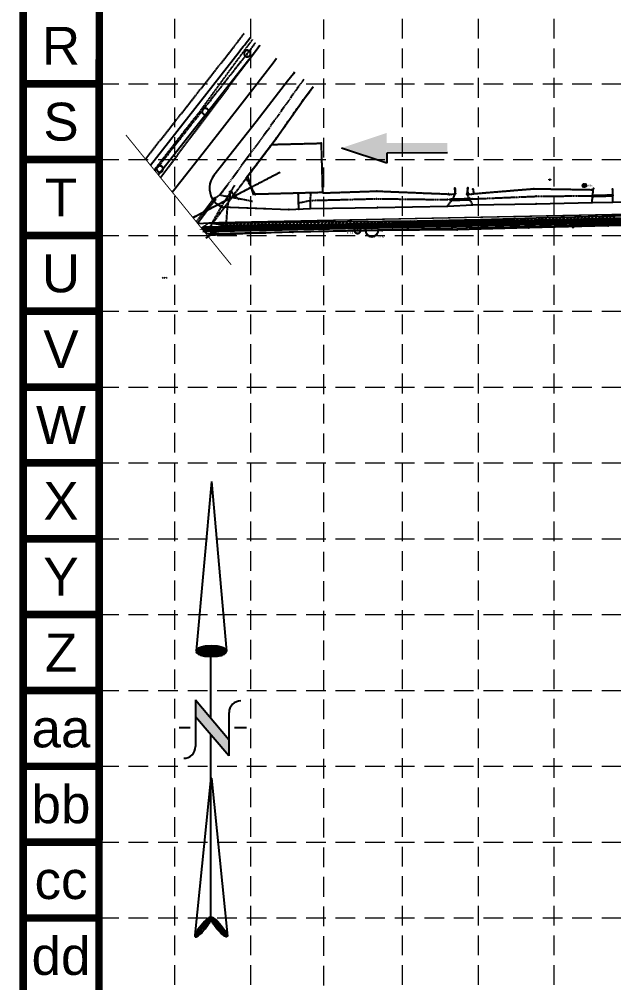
# Model space of a CAD drawing. Header units: inches. Extents: x 2601969 to 2606902, y 7033682 to 7036768.
# Drawn here: x 2601969 to 2602572, y 7034390 to 7035367 of the extents above; entities that cross this region are included whole.
import ezdxf
from ezdxf.enums import TextEntityAlignment as Align

# ---------------------------------------------------------------- set-up
doc = ezdxf.new("R2010")
doc.units = ezdxf.units.IN
doc.header["$MEASUREMENT"] = 0
for name, pattern in [('CREEK', [1.2, 1, -0.05, 0, -0.05, 0, -0.05, 0, -0.05]), ('DASHED', [0.8, 0.75, -0.05]), ('HIDDEN', [0.375, 0.25, -0.125]), ('PHANTOM', [2.1, 1.75, -0.05, 0.1, -0.05, 0.1, -0.05]), ('SCREEK', [1.04, 0.9, -0.035, 0, -0.035, 0, -0.035, 0, -0.035])]:
    doc.linetypes.add(name, pattern=pattern)
for name, color, linetype in [('ARROWS', 252, 'Continuous'), ('BASE', 7, 'Continuous'), ('CREEK', 170, 'CREEK'), ('DITCH', 7, 'SCREEK'), ('EASPH-PVMT', 7, 'Continuous'), ('EESMT', 7, 'DASHED'), ('EGAS', 50, 'DASHED'), ('EPVMT', 8, 'DASHED'), ('ESS', 7, 'DASHED'), ('ETEL', 33, 'DASHED'), ('EWAT', 150, 'DASHED'), ('EXSTSEW', 5, 'DASHED'), ('FENCE', 242, 'DASHED'), ('FTB', 202, 'DASHED'), ('GRID', 254, 'HIDDEN'), ('HATCH', 10, 'Continuous'), ('LIMITS OF DISTURBANCE', 1, 'HIDDEN'), ('NARROW', 7, 'Continuous'), ('PWAT', 4, 'Continuous'), ('ROW', 252, 'PHANTOM'), ('SILT FENCE', 200, 'Continuous'), ('TREE', 250, 'Continuous'), ('TREET', 250, 'Continuous'), ('TREETEXT', 7, 'Continuous'), ('TREETXT', 7, 'Continuous')]:
    doc.layers.add(name, color=color, linetype=linetype)
doc.styles.get("Standard").update_dxf_attribs({"font": 'ARIAL.TTF'})
doc.styles.add('UTIL', font='romans.shx', dxfattribs={"width": 0.9})
doc.linetypes.add('12IN-W', pattern='A,0.8,-0.05,0.8,-0.05,0.8,-0.1,["12%%34 W",UTIL,S=0.08,R=0,X=-0.1,Y=-0.04],-0.29', length=2.89)
doc.linetypes.add('16IN-W', pattern='A,0.8,-0.05,0.8,-0.05,0.8,-0.1,["16%%34 W",UTIL,S=0.08,R=0,X=-0.1,Y=-0.04],-0.29', length=2.89)
doc.linetypes.add('8IN-W', pattern='A,0.8,-0.05,0.8,-0.05,0.8,-0.125,["8%%34 W",UTIL,S=0.08,R=0,X=-0.1,Y=-0.04],-0.22', length=2.845)
doc.linetypes.add('ASPH-E', pattern='A,0.45,-0.05,0.9,[138,ltypeshp.shx,S=0.013,R=0,X=0,Y=0],0.45', length=1.85)
doc.linetypes.add('ASPH-E2', pattern='A,0.45,-0.05,0.9,[138,ltypeshp.shx,S=-0.013,R=0,X=0,Y=0],0.45', length=1.85)
doc.linetypes.add('BARBWIRE_1', pattern='A,1,-0.1,["X",Standard,S=0.075,R=0,X=-0.025,Y=-0.0375],-0.1', length=1.2)
doc.linetypes.add('BWF', pattern='A,0.9,-0.05,[135,ltypeshp.shx,S=0.03,R=0,X=0,Y=0],-0.05', length=1)
doc.linetypes.add('GAS', pattern='A,0.8,-0.05,0.8,-0.05,0.8,-0.12,["GAS",UTIL,S=0.08,R=0,X=-0.1,Y=-0.04],-0.15', length=2.77)
doc.linetypes.add('SLOPE2', pattern='A,0.65,-0.05,0.65,[139,ltypeshp.shx,S=-0.025,R=0,X=0,Y=0],0.025', length=1.375)

# ---------------------------------------------------------------- blocks, each defined once
blk = doc.blocks.new('treet')
at = {"layer": 'TREET', "const_width": 0.5}
blk.add_lwpolyline([(-0.25, 0, 1), (0.25, 0, 1)], format="xyb", close=True, dxfattribs=at)
blk = doc.blocks.new('North Arrow')
at = {"layer": 'NARROW'}
for p, q in [((32.43, 3.06), (32.43, 4.63)), ((0, 0), (22.36, 2)), ((28.77, -2.09), (34.02, 2.32)), ((36.18, 2.33), (30.46, 2.33)), ((36.16, 2.32), (31.04, -2.09)), ((39.1, 0.01), (59.96, 2.11)), ((0, 0), (22.33, -2.02)), ((31.2, -0.05), (21.66, -0.05)), ((21.66, -0.05), (21.66, -0.05)), ((57.45, -0.05), (33.41, -0.05)), ((59.83, -2.14), (39.04, -0.01)), ((57.69, -0.03), (57.77, -0.01)), ((57.77, -0.05), (57.69, -0.03)), ((28.77, -2.09), (34.95, -2.09)), ((32.43, -4.26), (32.43, -2.8))]:
    blk.add_line(p, q, dxfattribs=at)
blk.add_lwpolyline([(22.36, -2.03), (22.59, -1.93, 0.091577), (22.87, -1.44, 0.048306), (23.03, -0.75), (23.07, -0.01), (23.01, 0.82, 0.048306), (22.87, 1.42, 0.091577), (22.59, 1.91), (22.36, 2.01), (22.14, 1.91, 0.091577), (21.86, 1.42, 0.048306), (21.72, 0.82), (21.66, -0.01), (21.72, -0.83, 0.048306), (21.86, -1.44, 0.091577), (22.14, -1.93)], format="xyb", close=True, dxfattribs=at)
for points in [[(57.46, -0.03), (57.44, 0.08, -0.066818), (57.67, 0.47, -0.03073), (58.01, 0.84), (58.52, 1.29), (59.07, 1.7, -0.03073), (59.5, 1.95, -0.066818), (59.93, 2.1), (60.04, 2.06)], [(60.04, 2.06), (60.05, 1.95, -0.066818), (59.82, 1.56, -0.03073), (59.43, 1.14), (58.97, 0.74), (58.42, 0.33, -0.03073), (57.99, 0.08, -0.036692), (57.76, -0.02)], [(57.46, -0.04), (57.44, -0.15, 0.066818), (57.67, -0.54, 0.03073), (58.01, -0.9), (58.52, -1.36), (59.07, -1.77, 0.03073), (59.5, -2.02, 0.066818), (59.93, -2.17), (60.04, -2.13)], [(60.04, -2.13), (60.05, -2.01, 0.066818), (59.82, -1.63, 0.03073), (59.43, -1.2), (58.97, -0.8), (58.42, -0.4, 0.03073), (57.99, -0.15, 0.036692), (57.76, -0.05)]]:
    blk.add_lwpolyline(points, format="xyb", dxfattribs=at)
for centre, start, end in [((30.46, 3.86), 178.8769, 270), ((34.95, -3.62), 358.8769, 90)]:
    blk.add_arc(centre, 1.53, start, end, dxfattribs=at)
for points in [[(23.07, -0.05), (21.72, 0.82), (23.02, 0.75), (21.85, 1.42)], [(23.02, 0.75), (21.85, 1.42), (22.87, 1.44), (22.14, 1.91)], [(22.87, 1.44), (22.14, 1.91), (22.59, 1.91), (22.36, 2)], [(31.05, -2.09), (36.15, 2.36), (28.75, -2.06), (34.01, 2.36)], [(58.26, 1.07), (58.73, 0.57), (58.52, 1.3), (59.05, 0.81)], [(58.52, 1.3), (59.05, 0.81), (58.7, 1.42), (59.26, 0.99)], [(59.26, 1), (58.69, 1.42), (59.45, 1.15), (59, 1.65)], [(59.45, 1.15), (59, 1.65), (59.62, 1.34), (59.28, 1.82)], [(59.62, 1.34), (59.28, 1.82), (59.81, 1.55), (59.49, 1.95)], [(59.81, 1.55), (59.49, 1.95), (59.93, 1.73), (59.69, 2.04)], [(59.93, 1.73), (59.69, 2.04), (60.05, 1.94), (59.93, 2.1)], [(60.05, 1.94), (59.93, 2.1), (60.04, 2.06)], [(23.03, -0.76), (21.67, -0.05), (23.07, -0.05), (21.72, 0.82)], [(57.44, 0.08), (57.7, -0.01), (57.5, 0.21), (57.77, -0.01)], [(57.45, -0.04), (57.69, -0.02), (57.44, 0.08), (57.7, -0.01)], [(57.5, 0.21), (57.77, -0.01), (57.6, 0.39), (57.94, 0.06)], [(57.6, 0.39), (57.94, 0.06), (57.68, 0.5), (58.07, 0.13)], [(57.68, 0.5), (58.07, 0.13), (57.84, 0.66), (58.29, 0.26)], [(57.84, 0.66), (58.29, 0.26), (58.03, 0.86), (58.52, 0.41)], [(58.03, 0.86), (58.52, 0.41), (58.26, 1.07), (58.73, 0.57)], [(22.87, -1.44), (21.72, -0.87), (23.03, -0.76), (21.67, -0.05)], [(22.58, -1.93), (21.86, -1.45), (22.87, -1.44), (21.72, -0.87)], [(57.44, -0.14), (57.69, -0.02), (57.45, -0.04), (57.69, -0.02)], [(57.46, -0.19), (57.7, -0.03), (57.44, -0.14), (57.69, -0.02)], [(57.53, -0.33), (57.76, -0.05), (57.46, -0.19), (57.7, -0.03)], [(57.63, -0.48), (57.9, -0.1), (57.53, -0.33), (57.76, -0.05)], [(57.78, -0.66), (58.09, -0.2), (57.63, -0.48), (57.9, -0.1)], [(57.97, -0.87), (58.34, -0.35), (57.78, -0.66), (58.09, -0.2)], [(58.24, -1.11), (58.61, -0.54), (57.97, -0.87), (58.34, -0.35)], [(58.61, -1.43), (58.93, -0.77), (58.24, -1.11), (58.61, -0.54)], [(58.91, -1.64), (59.2, -1), (58.61, -1.43), (58.93, -0.77)], [(59.12, -1.79), (59.57, -1.36), (58.92, -1.65), (59.2, -1.01)], [(59.54, -1.32), (59.41, -1.18), (59.21, -1.01)], [(22.36, -2.01), (22.14, -1.93), (22.58, -1.93), (21.86, -1.45)], [(59.35, -1.93), (59.81, -1.62), (59.12, -1.79), (59.57, -1.36)], [(59.58, -2.05), (59.93, -1.79), (59.35, -1.93), (59.81, -1.62)], [(59.78, -2.13), (60.05, -2.01), (59.58, -2.05), (59.93, -1.79)], [(59.92, -2.17), (60.04, -2.13), (59.78, -2.13), (60.05, -2.01)]]:
    blk.add_solid(points, dxfattribs=at)
blk = doc.blocks.new('A$C33723172')
at = {"layer": 'ARROWS', "color": 7}
for p, q in [((11.14, 24.49), (5.46, 10.23)), ((5.46, 10.23), (7.83, 9.28)), ((7.83, 9.28), (0, 0))]:
    blk.add_line(p, q, dxfattribs=at)
for points in [[(11.14, 24.49), (8.77, 25.44), (5.46, 10.23), (3.08, 11.17)], [(0.7, 12.12), (7.83, 9.28), (0, 0), (7.83, 9.28)]]:
    blk.add_solid(points, dxfattribs=at)

msp = doc.modelspace()

# ---------------------------------------------------------------- linework, layer by layer
at = {"color": 4}
for p, q in [((2602241.1, 7035154.51), (2602241.06, 7035156.51)), ((2602341.08, 7035156.64), (2602341.04, 7035158.64)), ((2602441.06, 7035158.76), (2602441.02, 7035160.76)), ((2602529.66, 7035156.91), (2602528.66, 7035156.91)), ((2602528.86, 7035160.88), (2602528.84, 7035162.38)), ((2602528.89, 7035159.13), (2602531.89, 7035159.18)), ((2602529.63, 7035160.15), (2602531.12, 7035160.17)), ((2602530.41, 7035156.16), (2602530.41, 7035155.16)), ((2602531.16, 7035156.91), (2602532.16, 7035156.91)), ((2602531.86, 7035160.93), (2602531.84, 7035162.43)), ((2602531.88, 7035159.93), (2602531.9, 7035158.43)), ((2602541.04, 7035160.88), (2602540.99, 7035162.88)), ((2602165.3, 7035149.1), (2602164.3, 7035149.1)), ((2602164.5, 7035153.08), (2602164.48, 7035154.58)), ((2602164.53, 7035151.33), (2602167.53, 7035151.38)), ((2602165.26, 7035152.34), (2602166.76, 7035152.36)), ((2602166.05, 7035148.35), (2602166.05, 7035147.35)), ((2602166.8, 7035149.1), (2602167.8, 7035149.1)), ((2602167.5, 7035153.13), (2602167.48, 7035154.63)), ((2602167.52, 7035152.13), (2602167.54, 7035150.63)), ((2602114.99, 7035105.14), (2602114.06, 7035103.96)), ((2602117.22, 7035104.34), (2602116.04, 7035105.27)), ((2602118.89, 7035105.25), (2602117.96, 7035104.07))]:
    msp.add_line(p, q, dxfattribs=at)
for p, q in [((2602529.66, 7035156.91), (2602528.66, 7035156.91)), ((2602528.86, 7035160.88), (2602528.84, 7035162.38)), ((2602528.89, 7035159.13), (2602531.89, 7035159.18)), ((2602529.63, 7035160.15), (2602531.12, 7035160.17)), ((2602530.41, 7035156.16), (2602530.41, 7035155.16)), ((2602531.16, 7035156.91), (2602532.16, 7035156.91)), ((2602531.86, 7035160.93), (2602531.84, 7035162.43)), ((2602531.88, 7035159.93), (2602531.9, 7035158.43)), ((2602165.3, 7035149.1), (2602164.3, 7035149.1)), ((2602164.5, 7035153.08), (2602164.48, 7035154.58)), ((2602164.53, 7035151.33), (2602167.53, 7035151.38)), ((2602165.26, 7035152.34), (2602166.76, 7035152.36)), ((2602166.05, 7035148.35), (2602166.05, 7035147.35)), ((2602166.8, 7035149.1), (2602167.8, 7035149.1)), ((2602167.5, 7035153.13), (2602167.48, 7035154.63)), ((2602167.52, 7035152.13), (2602167.54, 7035150.63))]:
    msp.add_line(p, q)
at = {"const_width": 1}
msp.add_lwpolyline([(2602077.27, 7035249.69), (2602184, 7035118.04)], dxfattribs=at)
at = {"color": 4, "const_width": 0.75}
for points in [[(2602530.41, 7035157.28, 1), (2602530.41, 7035156.53, 1)], [(2602166.05, 7035149.48, 1), (2602166.05, 7035148.73, 1)]]:
    msp.add_lwpolyline(points, format="xyb", close=True, dxfattribs=at)
at = {"const_width": 0.75}
for points in [[(2602530.41, 7035157.28, 1), (2602530.41, 7035156.53, 1)], [(2602166.05, 7035149.48, 1), (2602166.05, 7035148.73, 1)]]:
    msp.add_lwpolyline(points, format="xyb", close=True, dxfattribs=at)
at = {"color": 4, "linetype": 'Continuous'}
for centre in [(2602550.91, 7035187.96, 563.56), (2602406.15, 7035184.14, 559.61)]:
    msp.add_circle(centre, 0.5, dxfattribs=at)
at = {"color": 4}
for centre in [(2602530.41, 7035156.91), (2602166.05, 7035149.1)]:
    msp.add_circle(centre, 0.75, dxfattribs=at)
for centre in [(2602530.41, 7035156.91), (2602166.05, 7035149.1)]:
    msp.add_circle(centre, 0.75)
for p in [(2602550.91, 7035187.96, 563.56), (2602406.15, 7035184.14, 559.61)]:
    msp.add_point(p, dxfattribs=at)
at = {"layer": 'BASE', "const_width": 7.7}
for points in [[(2601972.96, 7033685.78), (2606897.76, 7033685.78), (2606897.76, 7036763.78), (2601972.96, 7036763.78)], [(2602049.74, 7033762.71), (2606821.02, 7033762.57), (2606820.92, 7036686.86), (2602050.71, 7036686.95)]]:
    msp.add_lwpolyline(points, close=True, dxfattribs=at)
for points in [[(2602049.91, 7035301.73), (2601972.96, 7035301.73)], [(2602049.91, 7035224.78), (2601972.96, 7035224.78)], [(2602049.91, 7035147.83), (2601972.96, 7035147.83)], [(2602049.91, 7035070.88), (2601972.96, 7035070.88)], [(2602049.91, 7034993.93), (2601972.96, 7034993.93)], [(2602049.91, 7034916.98), (2601972.96, 7034916.98)], [(2602049.91, 7034840.03), (2601972.96, 7034840.03)], [(2602049.91, 7034763.08), (2601972.96, 7034763.08)], [(2602049.91, 7034686.13), (2601972.96, 7034686.13)], [(2602049.91, 7034609.18), (2601972.96, 7034609.18)], [(2602049.91, 7034532.23), (2601972.96, 7034532.23)], [(2602049.91, 7034455.28), (2601972.96, 7034455.28)]]:
    msp.add_lwpolyline(points, dxfattribs=at)
at = {"layer": 'CREEK'}
for p, q in [((2602257.54, 7035306.12), (2602250.5, 7035296.28)), ((2602250.5, 7035296.28), (2602220.45, 7035253.82)), ((2602220.45, 7035253.82), (2602172.63, 7035188.96)), ((2602178.4, 7035196.78), (2602172.63, 7035188.96)), ((2602167.89, 7035185.55), (2602149.85, 7035160.17)), ((2602167.89, 7035185.55), (2602149.85, 7035160.17)), ((2602172.63, 7035188.96), (2602167.89, 7035185.55)), ((2602172.63, 7035188.96), (2602167.89, 7035185.55)), ((2602172.63, 7035188.96), (2602205.5, 7035182.63)), ((2602172.63, 7035188.96), (2602205.5, 7035182.63)), ((2602428.43, 7035184.83), (2602493.2, 7035187.56)), ((2602493.2, 7035187.56), (2602549.85, 7035188.08)), ((2602252.84, 7035180.87), (2602264, 7035183.31)), ((2602264, 7035183.31), (2602331.48, 7035185.05)), ((2602331.48, 7035185.05), (2602403.4, 7035184.17))]:
    msp.add_line(p, q, dxfattribs=at)
for p in [(2602493.2, 7035187.56, 561.64), (2602549.85, 7035188.08, 562.88), (2602252.84, 7035180.87, 553.91), (2602264, 7035183.31, 554.26), (2602331.48, 7035185.05, 556.05), (2602403.4, 7035184.17, 558.82), (2602428.43, 7035184.83, 559.18)]:
    msp.add_point(p, dxfattribs=at)
at = {"layer": 'DITCH'}
for p, q in [((2602157.33, 7035153.03), (2602155.93, 7035152.67)), ((2602157.33, 7035153.03), (2602155.93, 7035152.67)), ((2602204.45, 7035153.18), (2602157.33, 7035153.03)), ((2602204.45, 7035153.18), (2602157.33, 7035153.03))]:
    msp.add_line(p, q, dxfattribs=at)
at = {"layer": 'EASPH-PVMT', "linetype": 'ASPH-E2'}
for p, q in [((2602124.18, 7035191.83), (2602128.08, 7035196.78)), ((2602161.39, 7035160.34), (2602150.44, 7035159.44)), ((2602177.79, 7035157.96), (2602161.39, 7035160.34)), ((2602219.06, 7035158.38), (2602177.79, 7035157.96))]:
    msp.add_line(p, q, dxfattribs=at)
at = {"layer": 'EESMT'}
msp.add_line((2602186.34, 7035338.7), (2602097.02, 7035225.32), dxfattribs=at)
msp.add_arc((2601779.28, 7035659.36), 518.18, 321.77035, 323.77721, dxfattribs=at)
at = {"layer": 'EGAS', "color": 7}
msp.add_line((2602233.55, 7035211.71), (2602145.3, 7035165.78), dxfattribs=at)
at = {"layer": 'EGAS', "linetype": 'GAS'}
msp.add_line((2602204.86, 7035196.78), (2602145.3, 7035165.78), dxfattribs=at)
at = {"layer": 'EPVMT', "color": 7, "linetype": 'ASPH-E2'}
for p, q in [((2602195.22, 7035282.45), (2602226.56, 7035323.03)), ((2602226.56, 7035323.03), (2602230.02, 7035327.61)), ((2602248.28, 7035313.35), (2602247.08, 7035311.76)), ((2602241.27, 7035304.21), (2602209.38, 7035263.16)), ((2602247.08, 7035311.76), (2602241.27, 7035304.21)), ((2602159.35, 7035236.43), (2602195.22, 7035282.45)), ((2602209.38, 7035263.16), (2602178.06, 7035223.13)), ((2602124.18, 7035191.83), (2602159.35, 7035236.43)), ((2602178.06, 7035223.13), (2602166.47, 7035208.54)), ((2602164.7, 7035205.97), (2602163.35, 7035203.15)), ((2602166.47, 7035208.54), (2602164.7, 7035205.97)), ((2602162.44, 7035200.16), (2602162, 7035197.07)), ((2602162, 7035197.07), (2602162.02, 7035193.95)), ((2602162, 7035196.78), (2602162.02, 7035193.95)), ((2602163.35, 7035203.15), (2602162.44, 7035200.16)), ((2602162.02, 7035193.95), (2602162.53, 7035190.87)), ((2602162.02, 7035193.95), (2602162.53, 7035190.87)), ((2602162.53, 7035190.87), (2602163.49, 7035187.9)), ((2602162.53, 7035190.87), (2602163.49, 7035187.9)), ((2602163.49, 7035187.9), (2602164.89, 7035185.11)), ((2602163.49, 7035187.9), (2602164.89, 7035185.11)), ((2602164.89, 7035185.11), (2602166.7, 7035182.56)), ((2602164.89, 7035185.11), (2602166.7, 7035182.56)), ((2602166.7, 7035182.56), (2602168.88, 7035180.32)), ((2602166.7, 7035182.56), (2602168.88, 7035180.32)), ((2602168.88, 7035180.32), (2602171.36, 7035178.43)), ((2602168.88, 7035180.32), (2602171.36, 7035178.43)), ((2602171.36, 7035178.43), (2602174.11, 7035176.95)), ((2602171.36, 7035178.43), (2602174.11, 7035176.95)), ((2602174.11, 7035176.95), (2602219.06, 7035175.12)), ((2602174.11, 7035176.95), (2602242.36, 7035174.17)), ((2602263.96, 7035175.02), (2602332.42, 7035176.25)), ((2602332.42, 7035176.25), (2602403.34, 7035177.46)), ((2602403.34, 7035177.46), (2602428.71, 7035178.74)), ((2602428.71, 7035178.74), (2602493.27, 7035179.79)), ((2602493.27, 7035179.79), (2602549.94, 7035181.34)), ((2602549.94, 7035181.34), (2602570.74, 7035181.65)), ((2602570.74, 7035181.65), (2602638.93, 7035183.36)), ((2602242.36, 7035174.17), (2602263.96, 7035175.02)), ((2602161.39, 7035160.34), (2602150.44, 7035159.44)), ((2602177.79, 7035157.96), (2602161.39, 7035160.34)), ((2602246.27, 7035158.65), (2602177.79, 7035157.96))]:
    msp.add_line(p, q, dxfattribs=at)
at = {"layer": 'EPVMT', "color": 7}
for p, q in [((2602411.36, 7035190.34), (2602410.85, 7035195.85)), ((2602424.03, 7035195.98), (2602422.94, 7035189.72)), ((2602549.94, 7035181.34), (2602551.38, 7035195.5)), ((2602570.76, 7035194.88), (2602570.74, 7035181.65)), ((2602252.61, 7035174.55), (2602252.1, 7035189.88)), ((2602264.4, 7035190.47), (2602263.96, 7035175.02)), ((2602403.34, 7035177.46), (2602409.28, 7035185.22)), ((2602409.28, 7035185.22), (2602411.36, 7035190.34)), ((2602422.94, 7035189.72), (2602428.71, 7035178.74))]:
    msp.add_line(p, q, dxfattribs=at)
at = {"layer": 'EPVMT', "color": 7, "linetype": 'ASPH-E'}
for p, q in [((2602566.29, 7035165.02), (2602638.9, 7035167.05)), ((2602246.27, 7035158.65), (2602336.8, 7035159.72)), ((2602336.8, 7035159.72), (2602413.03, 7035160.93)), ((2602413.03, 7035160.93), (2602486.34, 7035162.92)), ((2602486.34, 7035162.92), (2602566.29, 7035165.02))]:
    msp.add_line(p, q, dxfattribs=at)
at = {"layer": 'EPVMT', "color": 7}
for p in [(2602410.85, 7035195.85, 560.14), (2602424.03, 7035195.98, 560.86), (2602551.38, 7035195.5, 563.85), (2602570.76, 7035194.88, 564.54), (2602252.1, 7035189.88, 554.53), (2602264.4, 7035190.47, 554.98), (2602409.28, 7035185.22, 559.83), (2602411.36, 7035190.34, 560.12), (2602422.94, 7035189.72, 560.54), (2602332.42, 7035176.25, 557.11), (2602403.34, 7035177.46, 559.75), (2602403.34, 7035177.46, 559.75), (2602428.71, 7035178.74, 560.64), (2602428.71, 7035178.74, 560.64), (2602493.27, 7035179.79, 562.19), (2602549.94, 7035181.34, 563.83), (2602549.94, 7035181.34, 563.83), (2602570.74, 7035181.65, 564.44), (2602570.74, 7035181.65, 564.44), (2602242.36, 7035174.17, 554.51), (2602252.61, 7035174.55, 554.76), (2602263.96, 7035175.02, 555.04), (2602263.96, 7035175.02, 555.04), (2602246.27, 7035158.65, 554.4), (2602336.8, 7035159.72, 557.12), (2602413.03, 7035160.93, 560.02), (2602486.34, 7035162.92, 562.24), (2602566.29, 7035165.02, 564.18)]:
    msp.add_point(p, dxfattribs=at)
at = {"layer": 'ESS'}
for p in [(2602550.91, 7035187.96, 563.56), (2602571.19, 7035188.53, 564.27), (2602406.15, 7035184.14, 559.61), (2602426.99, 7035184.66, 560.47)]:
    msp.add_point(p, dxfattribs=at)
at = {"layer": 'ETEL', "color": 252}
for p, q in [((2602213.1, 7035340.82), (2602112.27, 7035206.52)), ((2602183.79, 7035192.46), (2602187.78, 7035198.77)), ((2602183.79, 7035192.46), (2602186.52, 7035196.78)), ((2602183.4, 7035191.75), (2602174.47, 7035178.12)), ((2602183.4, 7035191.75), (2602174.47, 7035178.12)), ((2602180.45, 7035177.58), (2602183.79, 7035192.46)), ((2602180.45, 7035177.58), (2602183.79, 7035192.46)), ((2602182.69, 7035192.82), (2602184.19, 7035191.32)), ((2602184.19, 7035192.82), (2602182.69, 7035191.32)), ((2602182.69, 7035192.82), (2602184.19, 7035191.32)), ((2602184.19, 7035192.82), (2602182.69, 7035191.32)), ((2602183.9, 7035191.89), (2602191.82, 7035184.22)), ((2602183.9, 7035191.89), (2602191.82, 7035184.22)), ((2602174.47, 7035178.12), (2602163.52, 7035158.48)), ((2602174.47, 7035178.12), (2602163.52, 7035158.48)), ((2602178.8, 7035155.9), (2602180.45, 7035177.58)), ((2602178.8, 7035155.9), (2602180.45, 7035177.58)), ((2602182.84, 7035154), (2602178.8, 7035155.9)), ((2602182.84, 7035154), (2602178.8, 7035155.9)), ((2602538.53, 7035159.27, 562.6), (2602540.03, 7035157.77, 562.6)), ((2602540.03, 7035159.27, 562.6), (2602538.53, 7035157.77, 562.6))]:
    msp.add_line(p, q, dxfattribs=at)
msp.add_lwpolyline([(2602182.69, 7035192.82), (2602184.19, 7035192.82), (2602184.19, 7035191.32), (2602182.69, 7035191.32)], close=True, dxfattribs=at)
msp.add_lwpolyline([(2602182.69, 7035192.82), (2602184.19, 7035192.82), (2602184.19, 7035191.32), (2602182.69, 7035191.32)], close=True, dxfattribs=at)
at = {"layer": 'ETEL', "color": 252, "elevation": 562.6}
msp.add_lwpolyline([(2602538.53, 7035159.27), (2602540.03, 7035159.27), (2602540.03, 7035157.77), (2602538.53, 7035157.77)], close=True, dxfattribs=at)
at = {"layer": 'ETEL', "color": 252}
msp.add_point((2602539.28, 7035158.52, 562.6), dxfattribs=at)
at = {"layer": 'EWAT', "color": 145, "linetype": '8IN-W'}
msp.add_line((2602102.06, 7035219.11), (2602192.05, 7035334.2), dxfattribs=at)
at = {"layer": 'EWAT', "color": 145, "linetype": '16IN-W'}
msp.add_line((2602109.93, 7035209.4), (2602202.05, 7035326.32), dxfattribs=at)
at = {"layer": 'EWAT', "color": 145, "linetype": '12IN-W'}
for p, q in [((2602155.16, 7035153.69), (2602155.13, 7035153.65)), ((2602219.06, 7035155.04), (2602155.16, 7035153.69)), ((2602166.05, 7035149.85), (2602165.99, 7035153.85))]:
    msp.add_line(p, q, dxfattribs=at)
at = {"layer": 'EWAT', "color": 145}
for p, q in [((2602165.3, 7035149.1), (2602164.3, 7035149.1)), ((2602165.32, 7035152.06), (2602166.03, 7035150.35)), ((2602166.74, 7035152.06), (2602166.03, 7035150.35)), ((2602166.05, 7035148.35), (2602166.05, 7035147.35)), ((2602166.8, 7035149.1), (2602167.8, 7035149.1))]:
    msp.add_line(p, q, dxfattribs=at)
for centre, radius in [((2602507.06, 7035204.35, 562.89), 0.625), ((2602166.03, 7035151.35), 1)]:
    msp.add_circle(centre, radius, dxfattribs=at)
at = {"layer": 'EWAT', "color": 145, "linetype": '8IN-W'}
msp.add_arc((2601801.94, 7035651.85), 503.09, 320.84615, 322.91659, dxfattribs=at)
at = {"layer": 'EWAT', "color": 145, "linetype": '16IN-W'}
msp.add_arc((2601779.28, 7035659.36), 538.18, 321.77035, 323.71164, dxfattribs=at)
at = {"layer": 'EWAT', "color": 145}
msp.add_ellipse((2602166.05, 7035149.1), major_axis=(0.53, 0.53), ratio=1, start_param=2.35619448992062, end_param=8.639379797100206, dxfattribs=at)
msp.add_point((2602507.06, 7035204.35, 562.89), dxfattribs=at)
at = {"layer": 'EXSTSEW'}
for p, q in [((2602167.09, 7035186.16), (2602148.6, 7035161.7)), ((2602167.09, 7035186.16), (2602148.6, 7035161.7)), ((2602168.69, 7035184.95), (2602167.09, 7035186.16)), ((2602168.69, 7035184.95), (2602167.09, 7035186.16)), ((2602406.13, 7035184.77), (2602426.97, 7035185.28)), ((2602426.97, 7035185.28), (2602427.01, 7035184.03)), ((2602550.9, 7035188.46), (2602571.18, 7035189.03)), ((2602550.9, 7035188.46), (2602550.92, 7035187.46)), ((2602550.92, 7035187.46), (2602571.2, 7035188.03)), ((2602571.18, 7035189.03), (2602571.2, 7035188.03)), ((2602149.9, 7035160.1), (2602168.69, 7035184.95)), ((2602149.9, 7035160.1), (2602168.69, 7035184.95)), ((2602406.13, 7035184.77), (2602406.17, 7035183.52)), ((2602406.17, 7035183.52), (2602427.01, 7035184.03))]:
    msp.add_line(p, q, dxfattribs=at)
at = {"layer": 'FENCE', "color": 252, "ltscale": 0.5}
for p, q in [((2602171.83, 7035300.56), (2602202.44, 7035342.14)), ((2602202.44, 7035342.14), (2602205.74, 7035346.57)), ((2602152.34, 7035273.59), (2602171.83, 7035300.56)), ((2602137.21, 7035254.5), (2602152.34, 7035273.59)), ((2602106.04, 7035214.2), (2602137.21, 7035254.5))]:
    msp.add_line(p, q, dxfattribs=at)
at = {"layer": 'FENCE', "color": 252}
for p, q in [((2602199.34, 7035205.87), (2602225.27, 7035240.09)), ((2602225.27, 7035240.09), (2602275.24, 7035241.37)), ((2602275.24, 7035241.37), (2602276.61, 7035191.32)), ((2602208.5, 7035189.5), (2602199.34, 7035205.87)), ((2602208.5, 7035189.5), (2602204.43, 7035196.78)), ((2602276.61, 7035191.32), (2602208.5, 7035189.5)), ((2602219.06, 7035189.78), (2602208.5, 7035189.5)), ((2602162.54, 7035147.67), (2602158.26, 7035144.91))]:
    msp.add_line(p, q, dxfattribs=at)
at = {"layer": 'FENCE', "color": 252, "linetype": 'BARBWIRE_1'}
for p, q in [((2602566.38, 7035157.46), (2602485.97, 7035155.46)), ((2602638.99, 7035158.69), (2602566.38, 7035157.46)), ((2602246.42, 7035150.96), (2602203.01, 7035149.69)), ((2602219.06, 7035150.16), (2602203.01, 7035149.69)), ((2602336.98, 7035152.91), (2602246.42, 7035150.96)), ((2602413.18, 7035153.55), (2602336.98, 7035152.91)), ((2602485.97, 7035155.46), (2602413.18, 7035153.55))]:
    msp.add_line(p, q, dxfattribs=at)
at = {"layer": 'FENCE', "color": 252, "linetype": 'BWF'}
for p, q in [((2602160.89, 7035147.59), (2602160.43, 7035147.12)), ((2602160.89, 7035147.59), (2602160.43, 7035147.12)), ((2602203.01, 7035149.69), (2602160.89, 7035147.59)), ((2602203.01, 7035149.69), (2602160.89, 7035147.59))]:
    msp.add_line(p, q, dxfattribs=at)
at = {"layer": 'FENCE', "color": 252}
for p in [(2602225.27, 7035240.09, 554.19), (2602275.24, 7035241.37, 555.78), (2602199.34, 7035205.87, 553.64), (2602208.5, 7035189.5, 553.5), (2602208.5, 7035189.5, 553.5), (2602276.61, 7035191.32, 555.47), (2602566.38, 7035157.46, 563.05), (2602246.42, 7035150.96, 553.7), (2602336.98, 7035152.91, 556.36), (2602413.18, 7035153.55, 559.31), (2602485.97, 7035155.46, 561.16)]:
    msp.add_point(p, dxfattribs=at)
at = {"layer": 'FTB', "color": 252, "linetype": 'SLOPE2'}
for p, q in [((2602267.29, 7035298.51), (2602259.93, 7035289.13)), ((2602259.93, 7035289.13), (2602230.38, 7035246.7)), ((2602230.38, 7035246.7), (2602200.45, 7035207.65)), ((2602200.45, 7035207.65), (2602206.55, 7035188.55)), ((2602203.92, 7035196.78), (2602206.55, 7035188.55))]:
    msp.add_line(p, q, dxfattribs=at)
at = {"layer": 'FTB', "color": 252}
for p, q in [((2602429.62, 7035190.16), (2602490.8, 7035195.21)), ((2602490.8, 7035195.21), (2602549.4, 7035194.23)), ((2602277.8, 7035190.97), (2602331.59, 7035192.81)), ((2602331.59, 7035192.81), (2602404.33, 7035189.82))]:
    msp.add_line(p, q, dxfattribs=at)
for p in [(2602490.8, 7035195.21, 562.21), (2602277.8, 7035190.97, 555.46), (2602331.59, 7035192.81, 556.76), (2602404.33, 7035189.82, 559.37), (2602429.62, 7035190.16, 560.23), (2602549.4, 7035194.23, 563.53)]:
    msp.add_point(p, dxfattribs=at)
at = {"layer": 'GRID', "color": 252, "linetype": 'HIDDEN', "lineweight": 0, "ltscale": 80}
for p, q in [((2602126.6, 7036687.56), (2602126.6, 7033993.24)), ((2602203.55, 7036687.56), (2602203.55, 7033993.24)), ((2602277.58, 7036686.89), (2602277.58, 7033993.24)), ((2602357.45, 7036687.56), (2602357.45, 7033993.24)), ((2602434.4, 7036687.56), (2602434.4, 7033993.24)), ((2602511.35, 7036687.56), (2602511.35, 7033993.24)), ((2602049.91, 7035301.73), (2606820.81, 7035301.73)), ((2602049.91, 7035224.78), (2606820.81, 7035224.78)), ((2602049.91, 7035147.83), (2606820.81, 7035147.83)), ((2602049.91, 7035070.88), (2606820.81, 7035070.88)), ((2602049.91, 7034993.93), (2606820.81, 7034993.93)), ((2602049.91, 7034916.98), (2606820.81, 7034916.98)), ((2602049.91, 7034840.03), (2606820.81, 7034840.03)), ((2602049.91, 7034763.08), (2606820.81, 7034763.08)), ((2602049.91, 7034686.13), (2606820.81, 7034686.13)), ((2602049.91, 7034609.18), (2606820.81, 7034609.18)), ((2602049.91, 7034532.23), (2606820.81, 7034532.23)), ((2602049.91, 7034455.28), (2606820.81, 7034455.28))]:
    msp.add_line(p, q, dxfattribs=at)
at = {"layer": 'HATCH', "color": 7}
for p, q in [((2602436.73, 7035164.07), (2602504.3, 7035165.9)), ((2602487.3, 7035162.94), (2602489.87, 7035165.51)), ((2602490.94, 7035163.04), (2602493.51, 7035165.61)), ((2602494.57, 7035163.13), (2602497.14, 7035165.7)), ((2602498.2, 7035163.23), (2602500.77, 7035165.8)), ((2602501.84, 7035163.33), (2602504.41, 7035165.9)), ((2602504.3, 7035165.9), (2602559.81, 7035167.36)), ((2602505.47, 7035163.43), (2602508.04, 7035166)), ((2602509.1, 7035163.52), (2602511.67, 7035166.09)), ((2602512.73, 7035163.62), (2602515.3, 7035166.19)), ((2602516.36, 7035163.71), (2602518.93, 7035166.28)), ((2602519.99, 7035163.81), (2602522.56, 7035166.38)), ((2602523.62, 7035163.9), (2602526.19, 7035166.47)), ((2602527.26, 7035164), (2602529.82, 7035166.57)), ((2602530.89, 7035164.09), (2602533.45, 7035166.66)), ((2602534.52, 7035164.19), (2602537.09, 7035166.76)), ((2602538.15, 7035164.29), (2602540.72, 7035166.85)), ((2602541.78, 7035164.38), (2602544.35, 7035166.95)), ((2602545.41, 7035164.48), (2602547.98, 7035167.04)), ((2602549.04, 7035164.57), (2602551.61, 7035167.14)), ((2602552.67, 7035164.67), (2602555.24, 7035167.24)), ((2602556.3, 7035164.76), (2602558.87, 7035167.33)), ((2602559.81, 7035167.36), (2602593.02, 7035168.27)), ((2602559.93, 7035164.86), (2602562.51, 7035167.43)), ((2602563.57, 7035164.96), (2602566.14, 7035167.53)), ((2602567.21, 7035165.06), (2602569.78, 7035167.63)), ((2602570.84, 7035165.16), (2602573.41, 7035167.73)), ((2602161.77, 7035160.29), (2602302.12, 7035161.81)), ((2602162.77, 7035160.14), (2602162.93, 7035160.3)), ((2602165.86, 7035159.69), (2602166.51, 7035160.34)), ((2602168.95, 7035159.24), (2602170.08, 7035160.38)), ((2602172.03, 7035158.8), (2602173.65, 7035160.42)), ((2602175.12, 7035158.35), (2602177.23, 7035160.45)), ((2602178.28, 7035157.97), (2602180.8, 7035160.49)), ((2602181.85, 7035158), (2602184.38, 7035160.53)), ((2602185.42, 7035158.04), (2602187.95, 7035160.57)), ((2602189, 7035158.08), (2602191.53, 7035160.61)), ((2602192.57, 7035158.12), (2602195.1, 7035160.65)), ((2602196.15, 7035158.16), (2602198.67, 7035160.69)), ((2602199.72, 7035158.2), (2602202.25, 7035160.73)), ((2602203.3, 7035158.24), (2602205.82, 7035160.76)), ((2602206.87, 7035158.28), (2602209.4, 7035160.8)), ((2602210.44, 7035158.31), (2602212.97, 7035160.84)), ((2602214.02, 7035158.35), (2602216.55, 7035160.88)), ((2602217.59, 7035158.39), (2602220.12, 7035160.92)), ((2602221.17, 7035158.43), (2602223.69, 7035160.96)), ((2602224.74, 7035158.47), (2602227.27, 7035161)), ((2602228.32, 7035158.51), (2602230.84, 7035161.04)), ((2602231.89, 7035158.55), (2602234.42, 7035161.07)), ((2602235.46, 7035158.59), (2602237.99, 7035161.11)), ((2602239.04, 7035158.62), (2602241.57, 7035161.15)), ((2602242.61, 7035158.66), (2602245.14, 7035161.19)), ((2602246.19, 7035158.7), (2602248.71, 7035161.23)), ((2602249.76, 7035158.74), (2602252.29, 7035161.27)), ((2602253.34, 7035158.78), (2602255.86, 7035161.31)), ((2602256.91, 7035158.82), (2602259.44, 7035161.35)), ((2602260.48, 7035158.86), (2602263.01, 7035161.38)), ((2602264.06, 7035158.9), (2602266.59, 7035161.42)), ((2602267.63, 7035158.93), (2602270.16, 7035161.46)), ((2602271.21, 7035158.97), (2602273.73, 7035161.5)), ((2602274.78, 7035159.01), (2602277.31, 7035161.54)), ((2602278.36, 7035159.05), (2602280.88, 7035161.58)), ((2602281.93, 7035159.09), (2602284.46, 7035161.62)), ((2602285.5, 7035159.13), (2602288.03, 7035161.66)), ((2602289.08, 7035159.17), (2602291.61, 7035161.69)), ((2602292.65, 7035159.21), (2602295.18, 7035161.73)), ((2602296.23, 7035159.24), (2602298.75, 7035161.77)), ((2602299.8, 7035159.28), (2602302.33, 7035161.81)), ((2602302.12, 7035161.81), (2602372.76, 7035162.79)), ((2602303.38, 7035159.33), (2602305.91, 7035161.86)), ((2602306.96, 7035159.38), (2602309.5, 7035161.91)), ((2602310.55, 7035159.42), (2602313.08, 7035161.96)), ((2602314.13, 7035159.47), (2602316.67, 7035162.01)), ((2602317.72, 7035159.52), (2602320.26, 7035162.06)), ((2602321.3, 7035159.57), (2602323.84, 7035162.11)), ((2602324.89, 7035159.62), (2602327.43, 7035162.16)), ((2602328.48, 7035159.67), (2602331.01, 7035162.21)), ((2602332.06, 7035159.72), (2602334.6, 7035162.26)), ((2602335.65, 7035159.77), (2602338.18, 7035162.31)), ((2602339.23, 7035159.82), (2602341.77, 7035162.36)), ((2602342.82, 7035159.87), (2602345.35, 7035162.41)), ((2602346.4, 7035159.92), (2602348.94, 7035162.46)), ((2602349.99, 7035159.97), (2602352.52, 7035162.51)), ((2602353.57, 7035160.02), (2602356.11, 7035162.56)), ((2602357.16, 7035160.07), (2602359.69, 7035162.61)), ((2602360.74, 7035160.12), (2602363.28, 7035162.66)), ((2602364.33, 7035160.17), (2602366.86, 7035162.71)), ((2602367.91, 7035160.22), (2602370.45, 7035162.76)), ((2602371.5, 7035160.27), (2602374.04, 7035162.81)), ((2602372.74, 7035162.79), (2602436.75, 7035164.07)), ((2602375.1, 7035160.33), (2602377.65, 7035162.89)), ((2602378.71, 7035160.41), (2602381.26, 7035162.96)), ((2602382.31, 7035160.48), (2602384.87, 7035163.03)), ((2602385.92, 7035160.55), (2602388.47, 7035163.1)), ((2602389.53, 7035160.62), (2602392.08, 7035163.18)), ((2602393.14, 7035160.7), (2602395.69, 7035163.25)), ((2602396.75, 7035160.77), (2602399.3, 7035163.32)), ((2602400.35, 7035160.84), (2602402.91, 7035163.39)), ((2602403.96, 7035160.91), (2602406.51, 7035163.47)), ((2602407.57, 7035160.99), (2602410.12, 7035163.54)), ((2602411.18, 7035161.06), (2602413.73, 7035163.61)), ((2602414.79, 7035161.13), (2602417.34, 7035163.68)), ((2602418.39, 7035161.2), (2602420.95, 7035163.76)), ((2602422, 7035161.28), (2602424.55, 7035163.83)), ((2602425.61, 7035161.35), (2602428.16, 7035163.9)), ((2602429.22, 7035161.42), (2602431.77, 7035163.97)), ((2602432.83, 7035161.49), (2602435.38, 7035164.05)), ((2602436.43, 7035161.57), (2602439, 7035164.13)), ((2602440.07, 7035161.66), (2602442.64, 7035164.23)), ((2602443.7, 7035161.76), (2602446.27, 7035164.33)), ((2602447.33, 7035161.86), (2602449.9, 7035164.43)), ((2602450.97, 7035161.96), (2602453.54, 7035164.53)), ((2602454.6, 7035162.05), (2602457.17, 7035164.62)), ((2602458.23, 7035162.15), (2602460.8, 7035164.72)), ((2602461.87, 7035162.25), (2602464.44, 7035164.82)), ((2602465.5, 7035162.35), (2602468.07, 7035164.92)), ((2602469.13, 7035162.45), (2602471.7, 7035165.02)), ((2602472.77, 7035162.54), (2602475.34, 7035165.12)), ((2602476.4, 7035162.64), (2602478.97, 7035165.21)), ((2602480.04, 7035162.74), (2602482.61, 7035165.31)), ((2602483.67, 7035162.84), (2602486.24, 7035165.41))]:
    msp.add_line(p, q, dxfattribs=at)
at = {"layer": 'LIMITS OF DISTURBANCE', "color": 1, "ltscale": 30, "const_width": 1.4}
msp.add_lwpolyline([(2603360.6, 7035168.52), (2602740.05, 7035163.1), (2602736.29, 7035158.73), (2602720.43, 7035158.32), (2602716.77, 7035162.18), (2602159.56, 7035149.56), (2602154.3, 7035155.83), (2602162.01, 7035160.72), (2602641.76, 7035170.49), (2602641.76, 7035167.61), (2602642, 7035166.28), (2602715.66, 7035168.29), (2602715.66, 7035169.48), (2602742.15, 7035169.93), (2602742.15, 7035168.81), (2603009.44, 7035175.86), (2603444.18, 7035183.49)], dxfattribs=at)
at = {"layer": 'PWAT', "color": 4, "lineweight": 200}
for p, q in [((2603325.79, 7035178.55), (2602155.16, 7035153.69)), ((2602530.41, 7035157.66), (2602530.35, 7035161.66)), ((2602155.16, 7035153.69), (2602155.13, 7035153.65)), ((2602166.05, 7035149.85), (2602165.99, 7035153.85))]:
    msp.add_line(p, q, dxfattribs=at)
at = {"layer": 'ROW'}
for p, q in [((2602198.12, 7035329.42), (2602106.71, 7035213.38)), ((2602259.93, 7035289.13), (2602267.39, 7035298.43)), ((2602225.3, 7035240.1), (2602259.93, 7035289.13)), ((2602186.52, 7035189.16), (2602225.3, 7035240.1)), ((2602186.52, 7035189.16), (2602192.32, 7035196.78)), ((2602157.88, 7035150.26), (2602186.52, 7035189.16)), ((2602157.88, 7035150.26), (2602186.52, 7035189.16))]:
    msp.add_line(p, q, dxfattribs=at)
msp.add_arc((2601779.28, 7035659.36), 533.18, 321.77035, 323.72757, dxfattribs=at)
at = {"layer": 'TREE'}
for points in [[(2602203.49, 7035332.33, 0.836526), (2602203.38, 7035333.13, 0.836526), (2602203.07, 7035333.87, 0.836526), (2602202.58, 7035334.51, 0.836526), (2602201.94, 7035335, 0.836526), (2602201.2, 7035335.31, 0.832239), (2602200.42, 7035335.44, 0.832239), (2602199.65, 7035335.31, 0.836526), (2602198.9, 7035335, 0.836526), (2602198.27, 7035334.51, 0.836526), (2602197.77, 7035333.87, 0.836526), (2602197.47, 7035333.13, 0.836526), (2602197.36, 7035332.33, 0.836526), (2602197.47, 7035331.53, 0.836526), (2602197.77, 7035330.78, 0.836526), (2602198.27, 7035330.14, 0.836526), (2602198.9, 7035329.65, 0.836526), (2602199.65, 7035329.35, 0.832239), (2602200.42, 7035329.22, 0.832239), (2602201.2, 7035329.35, 0.836526), (2602201.94, 7035329.65, 0.836526), (2602202.58, 7035330.14, 0.836526), (2602203.07, 7035330.78, 0.836526), (2602203.38, 7035331.53, 0.836526)], [(2602160.93, 7035273.5, 0.836526), (2602160.83, 7035274.3, 0.836526), (2602160.52, 7035275.04, 0.836526), (2602160.03, 7035275.68, 0.836526), (2602159.39, 7035276.17, 0.836526), (2602158.64, 7035276.48, 0.832239), (2602157.87, 7035276.61, 0.832239), (2602157.1, 7035276.48, 0.836526), (2602156.35, 7035276.17, 0.836526), (2602155.71, 7035275.68, 0.836526), (2602155.22, 7035275.04, 0.836526), (2602154.91, 7035274.3, 0.836526), (2602154.81, 7035273.5, 0.836526), (2602154.91, 7035272.7, 0.836526), (2602155.22, 7035271.95, 0.836526), (2602155.71, 7035271.31, 0.836526), (2602156.35, 7035270.82, 0.836526), (2602157.1, 7035270.51, 0.832239), (2602157.87, 7035270.39, 0.832239), (2602158.64, 7035270.51, 0.836526), (2602159.39, 7035270.82, 0.836526), (2602160.03, 7035271.31, 0.836526), (2602160.52, 7035271.95, 0.836526), (2602160.83, 7035272.7, 0.836526)], [(2602114.78, 7035215.24, 0.836526), (2602114.67, 7035216.04, 0.836526), (2602114.36, 7035216.79, 0.836526), (2602113.87, 7035217.43, 0.836526), (2602113.23, 7035217.92, 0.836526), (2602112.49, 7035218.22, 0.832239), (2602111.72, 7035218.35, 0.832239), (2602110.94, 7035218.22, 0.836526), (2602110.2, 7035217.92, 0.836526), (2602109.56, 7035217.43, 0.836526), (2602109.07, 7035216.79, 0.836526), (2602108.76, 7035216.04, 0.836526), (2602108.65, 7035215.24, 0.836526), (2602108.76, 7035214.44, 0.836526), (2602109.07, 7035213.7, 0.836526), (2602109.56, 7035213.06, 0.836526), (2602110.2, 7035212.57, 0.836526), (2602110.94, 7035212.26, 0.832239), (2602111.72, 7035212.13, 0.832239), (2602112.49, 7035212.26, 0.836526), (2602113.23, 7035212.57, 0.836526), (2602113.87, 7035213.06, 0.836526), (2602114.36, 7035213.7, 0.836526), (2602114.67, 7035214.44, 0.836526)]]:
    msp.add_lwpolyline(points, format="xyb", close=True, dxfattribs=at)
msp.add_lwpolyline([(2602543.1, 7035200.18), (2602543.11, 7035200.18), (2602543.08, 7035200.12), (2602543.04, 7035200.03), (2602543, 7035199.91), (2602542.97, 7035199.78), (2602542.95, 7035199.67), (2602542.97, 7035199.57), (2602543.03, 7035199.52), (2602543.15, 7035199.51), (2602543.3, 7035199.54), (2602543.47, 7035199.6), (2602543.65, 7035199.67), (2602543.82, 7035199.75), (2602543.95, 7035199.81), (2602544.05, 7035199.86), (2602544.07, 7035199.86), (2602544.02, 7035199.83), (2602543.92, 7035199.75), (2602543.77, 7035199.64), (2602543.6, 7035199.52), (2602543.43, 7035199.38), (2602543.27, 7035199.24), (2602543.16, 7035199.11), (2602543.11, 7035199), (2602543.13, 7035198.91), (2602543.21, 7035198.85), (2602543.33, 7035198.8), (2602543.49, 7035198.77), (2602543.64, 7035198.75), (2602543.79, 7035198.73), (2602543.91, 7035198.72), (2602543.99, 7035198.7), (2602544.01, 7035198.68), (2602543.98, 7035198.65), (2602543.92, 7035198.61), (2602543.84, 7035198.56), (2602543.76, 7035198.51), (2602543.69, 7035198.45), (2602543.65, 7035198.38), (2602543.65, 7035198.3), (2602543.7, 7035198.21), (2602543.8, 7035198.11), (2602543.93, 7035198.01), (2602544.07, 7035197.92), (2602544.2, 7035197.84), (2602544.31, 7035197.76), (2602544.38, 7035197.7), (2602544.39, 7035197.66), (2602544.35, 7035197.65), (2602544.25, 7035197.65), (2602544.11, 7035197.66), (2602543.94, 7035197.67), (2602543.77, 7035197.69), (2602543.6, 7035197.69), (2602543.45, 7035197.68), (2602543.34, 7035197.65), (2602543.28, 7035197.59), (2602543.25, 7035197.52), (2602543.26, 7035197.43), (2602543.28, 7035197.34), (2602543.31, 7035197.26), (2602543.33, 7035197.19), (2602543.33, 7035197.15), (2602543.31, 7035197.13), (2602543.25, 7035197.16), (2602543.17, 7035197.22), (2602543.06, 7035197.29), (2602542.94, 7035197.38), (2602542.81, 7035197.45), (2602542.69, 7035197.52), (2602542.59, 7035197.55), (2602542.51, 7035197.55), (2602542.46, 7035197.5), (2602542.44, 7035197.41), (2602542.43, 7035197.3), (2602542.44, 7035197.17), (2602542.45, 7035197.05), (2602542.47, 7035196.94), (2602542.47, 7035196.86), (2602542.46, 7035196.81), (2602542.43, 7035196.82), (2602542.38, 7035196.87), (2602542.32, 7035196.94), (2602542.23, 7035197.03), (2602542.13, 7035197.12), (2602542.02, 7035197.2), (2602541.9, 7035197.25), (2602541.76, 7035197.26), (2602541.62, 7035197.23), (2602541.47, 7035197.16), (2602541.33, 7035197.07), (2602541.2, 7035196.97), (2602541.09, 7035196.88), (2602541, 7035196.81), (2602540.95, 7035196.77), (2602540.93, 7035196.77), (2602540.96, 7035196.84), (2602541.01, 7035196.95), (2602541.09, 7035197.1), (2602541.17, 7035197.27), (2602541.24, 7035197.44), (2602541.28, 7035197.61), (2602541.29, 7035197.77), (2602541.25, 7035197.89), (2602541.14, 7035197.97), (2602540.99, 7035198.01), (2602540.81, 7035198.02), (2602540.62, 7035198.02), (2602540.44, 7035198.01), (2602540.28, 7035198), (2602540.16, 7035197.99), (2602540.11, 7035198.01), (2602540.12, 7035198.05), (2602540.2, 7035198.12), (2602540.31, 7035198.21), (2602540.45, 7035198.31), (2602540.6, 7035198.42), (2602540.73, 7035198.54), (2602540.83, 7035198.66), (2602540.88, 7035198.78), (2602540.86, 7035198.9), (2602540.8, 7035199.01), (2602540.7, 7035199.1), (2602540.59, 7035199.18), (2602540.48, 7035199.24), (2602540.4, 7035199.29), (2602540.35, 7035199.3), (2602540.37, 7035199.29), (2602540.45, 7035199.26), (2602540.6, 7035199.2), (2602540.78, 7035199.13), (2602540.98, 7035199.06), (2602541.19, 7035199), (2602541.37, 7035198.97), (2602541.52, 7035198.96), (2602541.62, 7035198.99), (2602541.64, 7035199.07), (2602541.61, 7035199.18), (2602541.53, 7035199.32), (2602541.43, 7035199.46), (2602541.31, 7035199.61), (2602541.2, 7035199.74), (2602541.11, 7035199.84), (2602541.06, 7035199.91), (2602541.06, 7035199.92), (2602541.1, 7035199.89), (2602541.17, 7035199.84), (2602541.27, 7035199.77), (2602541.39, 7035199.7), (2602541.51, 7035199.64), (2602541.63, 7035199.61), (2602541.74, 7035199.62), (2602541.83, 7035199.68), (2602541.9, 7035199.77), (2602541.95, 7035199.89), (2602542, 7035200.02), (2602542.03, 7035200.13), (2602542.05, 7035200.23), (2602542.06, 7035200.28), (2602542.07, 7035200.28), (2602542.08, 7035200.22), (2602542.09, 7035200.1), (2602542.1, 7035199.95), (2602542.12, 7035199.78), (2602542.15, 7035199.62), (2602542.19, 7035199.48), (2602542.25, 7035199.38), (2602542.33, 7035199.34), (2602542.43, 7035199.37), (2602542.55, 7035199.45), (2602542.67, 7035199.58), (2602542.79, 7035199.73), (2602542.9, 7035199.88), (2602542.99, 7035200.02), (2602543.06, 7035200.13)], close=True, dxfattribs=at)
for points, elevation in [([(2602315.23, 7035153.13, 0.836526), (2602315.12, 7035153.92, 0.836526), (2602314.81, 7035154.67, 0.836526), (2602314.32, 7035155.31, 0.836526), (2602313.68, 7035155.8, 0.836526), (2602312.94, 7035156.11, 0.832239), (2602312.16, 7035156.23, 0.832239), (2602311.39, 7035156.11, 0.836526), (2602310.65, 7035155.8, 0.836526), (2602310.01, 7035155.31, 0.836526), (2602309.52, 7035154.67, 0.836526), (2602309.21, 7035153.92, 0.836526), (2602309.1, 7035153.13, 0.836526), (2602309.21, 7035152.33, 0.836526), (2602309.52, 7035151.58, 0.836526), (2602310.01, 7035150.94, 0.836526), (2602310.65, 7035150.45, 0.836526), (2602311.39, 7035150.14, 0.832239), (2602312.16, 7035150.02, 0.832239), (2602312.94, 7035150.14, 0.836526), (2602313.68, 7035150.45, 0.836526), (2602314.32, 7035150.94, 0.836526), (2602314.81, 7035151.58, 0.836526), (2602315.12, 7035152.33, 0.836526)], 555.57), ([(2602332.79, 7035153.2, 0.836526), (2602332.58, 7035154.8, 0.836526), (2602331.96, 7035156.29, 0.836526), (2602330.98, 7035157.57, 0.836526), (2602329.7, 7035158.55, 0.836526), (2602328.21, 7035159.17, 0.832239), (2602326.66, 7035159.42, 0.832239), (2602325.12, 7035159.17, 0.836526), (2602323.63, 7035158.55, 0.836526), (2602322.35, 7035157.57, 0.836526), (2602321.37, 7035156.29, 0.836526), (2602320.75, 7035154.8, 0.836526), (2602320.54, 7035153.2, 0.836526), (2602320.75, 7035151.6, 0.836526), (2602321.37, 7035150.11, 0.836526), (2602322.35, 7035148.83, 0.836526), (2602323.63, 7035147.85, 0.836526), (2602325.12, 7035147.23, 0.832239), (2602326.66, 7035146.98, 0.832239), (2602328.21, 7035147.23, 0.836526), (2602329.7, 7035147.85, 0.836526), (2602330.98, 7035148.83, 0.836526), (2602331.96, 7035150.11, 0.836526), (2602332.58, 7035151.6, 0.836526)], 556.04)]:
    msp.add_lwpolyline(points, format="xyb", close=True, dxfattribs=dict(at, elevation=elevation))
for centre, radius, start, end in [((2602410.8, 7035195.71), 0.141, 292.12653, 72.09461), ((2602410.53, 7035194.57), 1.06, 292.12653, 72.09461), ((2602424.44, 7035195.04), 1.06, 113.18905, 253.15713), ((2602405.22, 7035190.31), 1.06, 204.49495, 344.46303), ((2602407.21, 7035190.47), 1.06, 204.49495, 344.46303), ((2602409.2, 7035190.63), 1.06, 204.49495, 344.46303), ((2602410.39, 7035191.1), 0.779, 258.04209, 38.01017), ((2602410.6, 7035192.57), 1.06, 292.12653, 72.09461), ((2602424.55, 7035193.05), 1.06, 113.18905, 253.15713), ((2602424.75, 7035191.24), 0.935, 122.77069, 262.73877), ((2602425.64, 7035190.65), 1.06, 198.20981, 338.17789), ((2602427.64, 7035190.59), 1.06, 198.20981, 338.17789), ((2602428.95, 7035190.81), 0.7, 243.00293, 22.97101), ((2602428.99, 7035193.86), 0.878, 296.17367, 76.14175), ((2602429.12, 7035192.04), 1.06, 296.17367, 76.14175)]:
    msp.add_arc(centre, radius, start, end, dxfattribs=at)
for p in [(2602410.85, 7035195.85, 560.14), (2602424.02, 7035196.02, 560.85), (2602542.28, 7035198.54, 562.78), (2602404.25, 7035189.87, 559.35), (2602411.05, 7035190.41, 560.1), (2602424.34, 7035190.32, 560.54), (2602429.2, 7035194.72, 560.58), (2602429.69, 7035190.16, 560.23), (2602312.16, 7035153.09, 555.57), (2602326.66, 7035153.13, 556.04)]:
    msp.add_point(p, dxfattribs=at)

# ---------------------------------------------------------------- block references
at = {"layer": 'BASE', "xscale": 7.695000000006985, "yscale": 7.695000000006985, "zscale": 7.695000000074651, "rotation": 270}
msp.add_blockref('North Arrow', (2602163.91, 7034898.08), dxfattribs=at)
at = {"layer": 'SILT FENCE', "color": 0, "ltscale": 30, "xscale": 3.99999999912486, "yscale": 4, "zscale": 4, "rotation": 291.8498237540236}
msp.add_blockref('A$C33723172', (2602295.77, 7035236.44), dxfattribs=at)
at = {"layer": 'TREET'}
for p, xscale, yscale, zscale in [((2602200.42, 7035332.29), 0.3332000002264977, 0.3332000002264977, 0.3332), ((2602157.87, 7035273.46), 0.3332000002264977, 0.3332000002264977, 0.3332), ((2602111.72, 7035215.2), 0.3332000002264977, 0.3332000002264977, 0.3332), ((2602312.16, 7035153.09, 555.57), 0.3332000002264977, 0.3332000002264977, 0.3332000000000335), ((2602326.66, 7035153.13, 556.04), 0.666399999987334, 0.6664000004529953, 0.6663999999999533)]:
    msp.add_blockref('treet', p, dxfattribs=dict(at, xscale=xscale, yscale=yscale, zscale=zscale))

# ---------------------------------------------------------------- texts
at = {"layer": 'BASE'}
for s, height, p in [('R', 38.48, (2602011.43, 7035340.2)), ('S', 38.48, (2602011.43, 7035263.25)), ('T', 38.48, (2602011.43, 7035186.3)), ('U', 38.48, (2602011.43, 7035109.35)), ('V', 38.48, (2602011.43, 7035032.4)), ('W', 38.48, (2602011.43, 7034955.45)), ('X', 38.48, (2602011.43, 7034878.5)), ('Y', 38.48, (2602011.43, 7034801.55)), ('Z', 38.48, (2602011.43, 7034724.6)), ('aa', 38.475, (2602011.43, 7034647.65)), ('bb', 38.475, (2602011.43, 7034570.7)), ('cc', 38.475, (2602011.43, 7034493.75)), ('dd', 38.475, (2602011.43, 7034416.8))]:
    msp.add_text(s, height=height, dxfattribs=at).set_placement(p, align=Align.MIDDLE_CENTER)
at = {"layer": 'TREETEXT'}
msp.add_text('WIS', height=2, dxfattribs=at).set_placement((2602545.04, 7035197.46, 562.78))
at = {"layer": 'TREETXT'}
for s, p in [('4"HB', (2602301.25, 7035149.57, 555.57)), ('8"HB', (2602332.96, 7035145.86, 556.04))]:
    msp.add_text(s, height=2, dxfattribs=at).set_placement(p)

doc.saveas('drawing.dxf')
